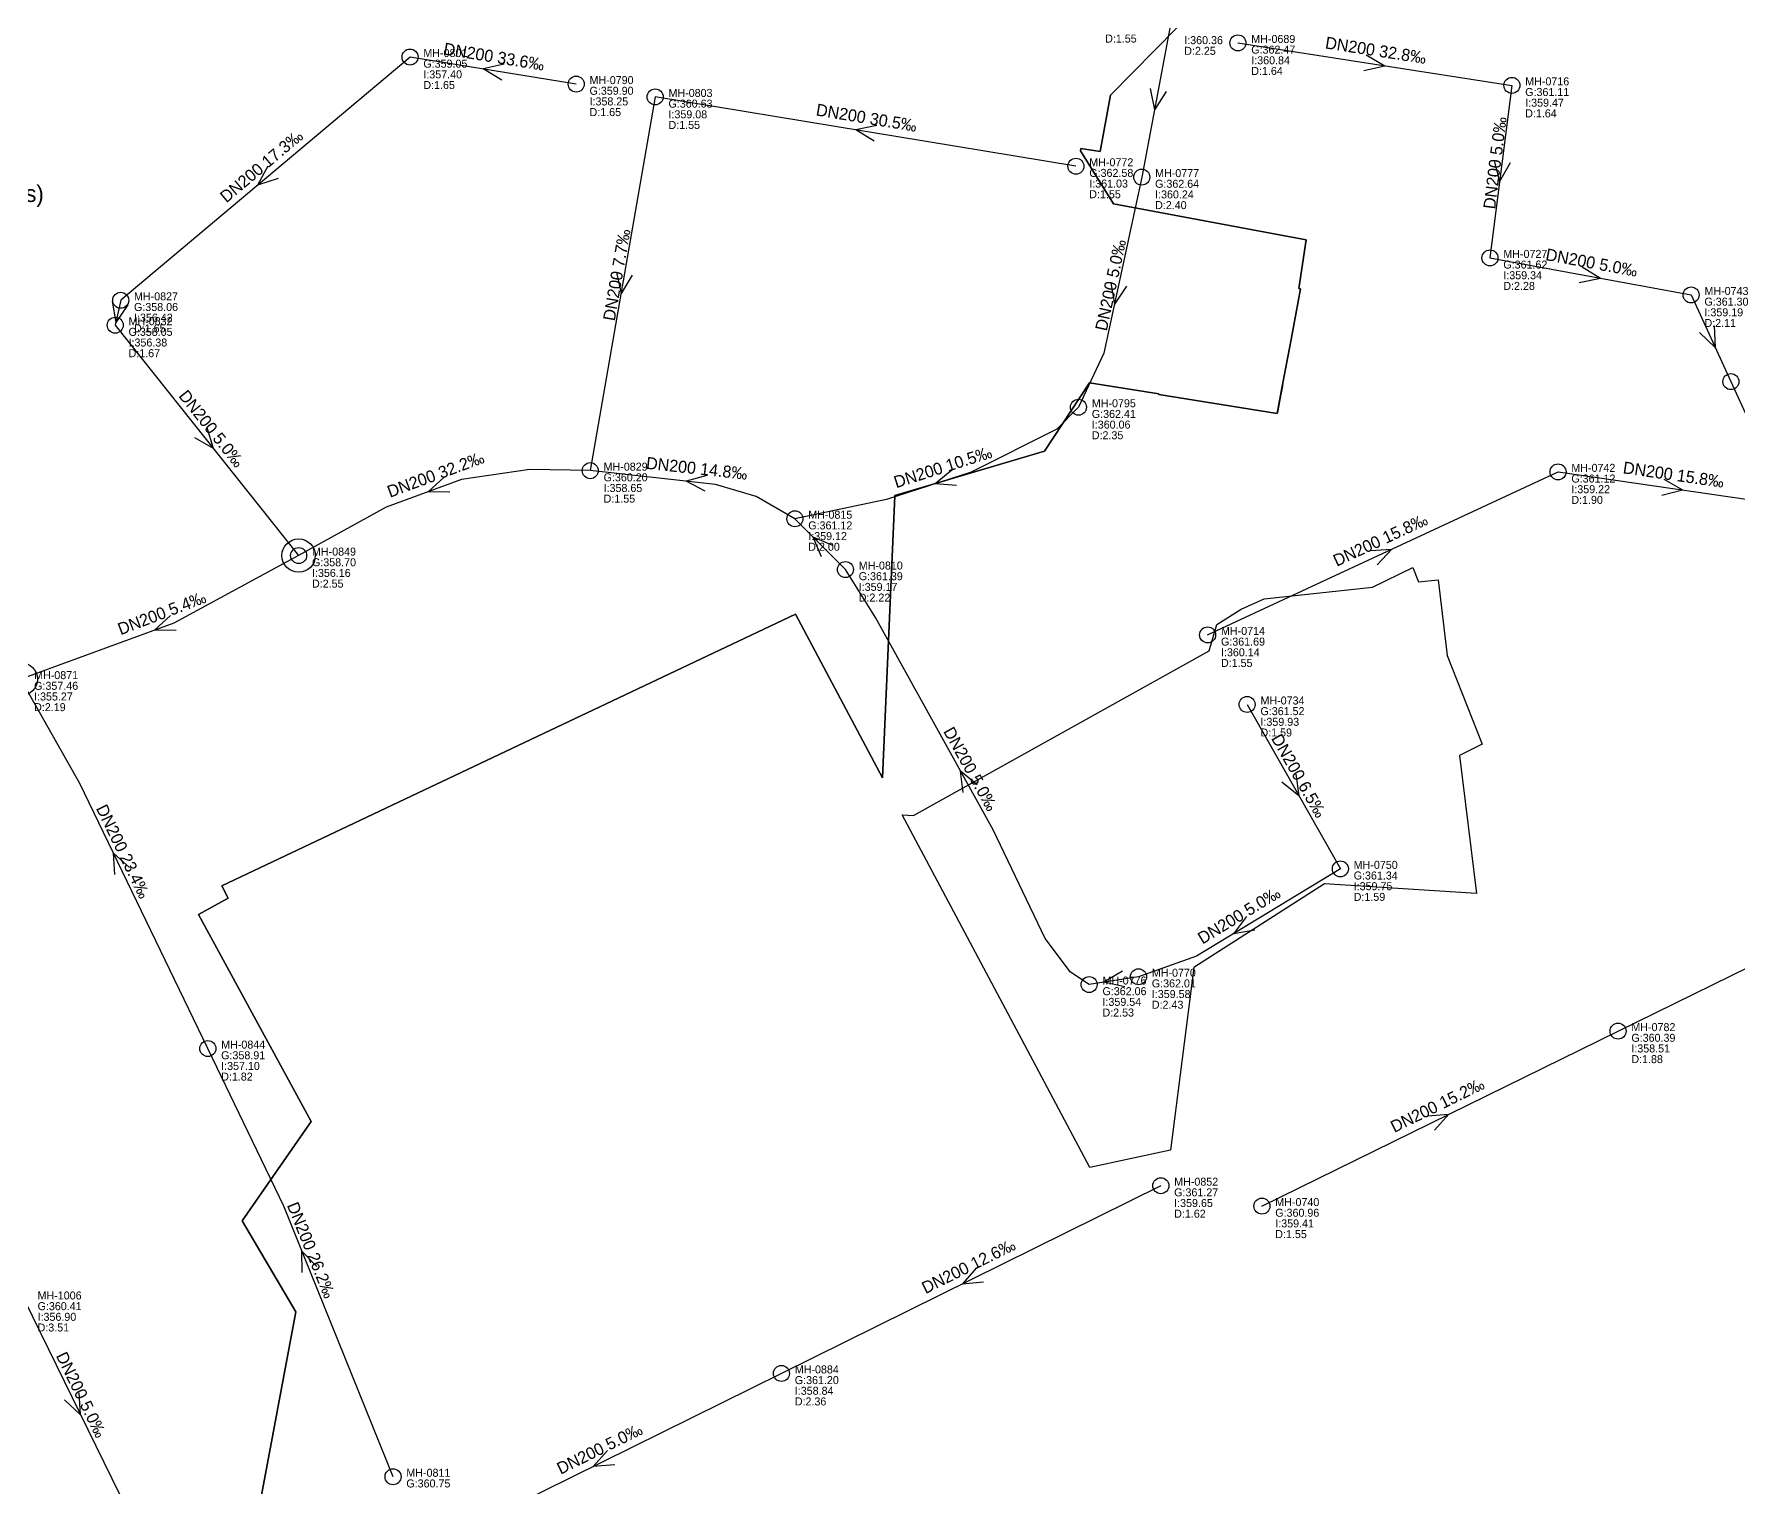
# Model space of a CAD drawing. Header units: metres. Extents: x 449148 to 451990, y 2566737 to 2570847.
# Drawn here: x 450398.3 to 450654, y 2568289.6 to 2568507.6 of the extents above; entities that cross this region are included whole.
import ezdxf
from ezdxf.enums import TextEntityAlignment as Align

# ---------------------------------------------------------------- set-up
doc = ezdxf.new("R2010")
doc.units = ezdxf.units.M
for name, color, linetype in [('SEW-CATCHMENT', 4, 'Continuous'), ('SEW-DROP', 6, 'Continuous'), ('SEW-JOIN', 6, 'Continuous'), ('SEW-LABEL', 2, 'Continuous'), ('SEW-MH', 7, 'Continuous'), ('SEW-MH-LABEL', 8, 'Continuous'), ('SEW-PIPE-DN200', 3, 'Continuous')]:
    doc.layers.add(name, color=color, linetype=linetype)

msp = doc.modelspace()

# ---------------------------------------------------------------- linework, layer by layer
at = {"layer": 'SEW-CATCHMENT'}
for points in [[(450429.31, 2568271.97), (450437.58, 2568316.01), (450429.53, 2568329.66), (450439.88, 2568344.57), (450422.96, 2568375.59), (450427.39, 2568378.04), (450426.45, 2568379.88), (450512.48, 2568420.64), (450512.48, 2568420.64), (450525.53, 2568396.1), (450527.36, 2568438.39), (450527.4, 2568438.43), (450549.83, 2568445.08), (450556.56, 2568455.35), (450566.98, 2568453.67), (450566.97, 2568453.58), (450584.72, 2568450.72), (450585.58, 2568455.34), (450586.79, 2568461.84), (450586.79, 2568461.84), (450588.2, 2568469.44), (450587.95, 2568469.47), (450589.06, 2568476.78), (450560.17, 2568482.19), (450555.2, 2568490.16), (450555.25, 2568490.49), (450558.19, 2568490.02), (450559.7, 2568498.48), (450569.68, 2568508.59)], [(450569.68, 2568508.59), (450559.7, 2568498.48), (450558.19, 2568490.02), (450555.25, 2568490.49), (450555.2, 2568490.16), (450560.17, 2568482.19), (450589.06, 2568476.78), (450587.95, 2568469.47), (450588.2, 2568469.44), (450586.79, 2568461.84), (450585.58, 2568455.34), (450585.49, 2568454.82), (450585.26, 2568453.6), (450584.76, 2568450.91), (450584.72, 2568450.72), (450566.97, 2568453.58), (450566.98, 2568453.67), (450556.56, 2568455.35), (450549.83, 2568445.08), (450527.4, 2568438.43), (450527.36, 2568438.39), (450525.53, 2568396.1), (450512.48, 2568420.64), (450426.45, 2568379.88), (450427.39, 2568378.04), (450422.96, 2568375.59), (450439.88, 2568344.57), (450429.53, 2568329.66), (450437.58, 2568316.01), (450429.31, 2568271.97)]]:
    msp.add_lwpolyline(points, dxfattribs=at)
msp.add_lwpolyline([(450615.44, 2568401.16), (450612.06, 2568399.44), (450614.59, 2568378.74), (450591.79, 2568380.18), (450572.22, 2568367.67), (450568.72, 2568340.26), (450556.6, 2568337.66), (450546.01, 2568357.59), (450528.48, 2568390.55), (450530.19, 2568390.45), (450574.51, 2568415.13), (450575.66, 2568419.12), (450579.32, 2568421.41), (450582.77, 2568422.94), (450599.02, 2568424.72), (450605.05, 2568427.63), (450605.89, 2568425.48), (450608.84, 2568425.8), (450610.23, 2568414.43), (450615.44, 2568401.16)], close=True, dxfattribs=at)
at = {"layer": 'SEW-DROP'}
for centre in [(450437.98, 2568429.43), (450396.31, 2568410.9)]:
    msp.add_circle(centre, 2.5, dxfattribs=at)
at = {"layer": 'SEW-LABEL'}
for p, q in [((450468.81, 2568503.12), (450465.66, 2568502.42)), ((450597.7, 2568502.19), (450600.85, 2568502.91)), ((450598.07, 2568504.56), (450600.85, 2568502.91)), ((450468.43, 2568500.75), (450465.66, 2568502.42)), ((450565.69, 2568499.47), (450566.31, 2568496.3)), ((450568.05, 2568499.02), (450566.31, 2568496.3)), ((450524.67, 2568493.96), (450521.51, 2568493.27)), ((450524.28, 2568491.59), (450521.51, 2568493.27)), ((450433.36, 2568487.85), (450431.83, 2568485)), ((450617.27, 2568488.66), (450618.08, 2568485.53)), ((450619.65, 2568488.36), (450618.08, 2568485.53)), ((450434.9, 2568486.01), (450431.83, 2568485)), ((450485.65, 2568471.88), (450486.32, 2568468.72)), ((450630.45, 2568472.75), (450633.19, 2568471.03)), ((450488.01, 2568471.47), (450486.32, 2568468.72)), ((450559.76, 2568470.34), (450560.31, 2568467.15)), ((450562.11, 2568469.83), (450560.31, 2568467.15)), ((450630.02, 2568470.39), (450633.19, 2568471.03)), ((450410.03, 2568467.58), (450410.55, 2568464.39)), ((450412.37, 2568467.06), (450410.55, 2568464.39)), ((450648.06, 2568462.88), (450650.4, 2568460.66)), ((450650.24, 2568463.88), (450650.4, 2568460.66)), ((450422.35, 2568447.14), (450425.16, 2568445.54)), ((450424.23, 2568448.63), (450425.16, 2568445.54)), ((450459.81, 2568441.19), (450457.42, 2568439.02)), ((450499.21, 2568441.46), (450496.1, 2568440.6)), ((450535.91, 2568442.25), (450533.42, 2568440.19)), ((450460.65, 2568438.94), (450457.42, 2568439.02)), ((450498.95, 2568439.08), (450496.1, 2568440.6)), ((450536.64, 2568439.96), (450533.42, 2568440.19)), ((450642.38, 2568438.52), (450645.52, 2568439.28)), ((450642.72, 2568440.9), (450645.52, 2568439.28)), ((450516.39, 2568429.24), (450515.13, 2568432.21)), ((450518.09, 2568430.93), (450515.13, 2568432.21)), ((450598.69, 2568430.22), (450601.92, 2568430.39)), ((450599.7, 2568428.04), (450601.92, 2568430.39)), ((450418.75, 2568420.43), (450416.38, 2568418.23)), ((450419.61, 2568418.18), (450416.38, 2568418.23)), ((450537.64, 2568393.91), (450537.24, 2568397.11)), ((450539.74, 2568395.07), (450537.24, 2568397.11)), ((450585.42, 2568395.49), (450587.94, 2568393.47)), ((450587.5, 2568396.67), (450587.94, 2568393.47)), ((450410.43, 2568381.6), (450410.21, 2568384.82)), ((450412.6, 2568382.64), (450410.21, 2568384.82)), ((450580.12, 2568375.3), (450578.18, 2568372.72)), ((450581.37, 2568373.25), (450578.18, 2568372.72)), ((450561.51, 2568367.1), (450558.74, 2568365.45)), ((450561.89, 2568364.73), (450558.74, 2568365.45)), ((450607.26, 2568345.41), (450610.48, 2568345.65)), ((450608.31, 2568343.25), (450610.48, 2568345.65)), ((450438.49, 2568321.9), (450438.48, 2568325.13)), ((450440.71, 2568322.79), (450438.48, 2568325.13)), ((450539.64, 2568322.59), (450537.48, 2568320.18)), ((450540.7, 2568320.44), (450537.48, 2568320.18)), ((450405.01, 2568303.85), (450405.24, 2568300.63)), ((450402.85, 2568302.8), (450405.24, 2568300.63)), ((450484.31, 2568295.2), (450482.15, 2568292.79)), ((450485.38, 2568293.05), (450482.15, 2568292.79))]:
    msp.add_line(p, q, dxfattribs=at)
at = {"layer": 'SEW-MH'}
for centre in [(450454.68, 2568504.21), (450578.83, 2568506.32), (450479.6, 2568500.15), (450619.91, 2568499.96), (450491.44, 2568498.22), (450554.54, 2568487.83), (450564.41, 2568486.2), (450616.63, 2568474.08), (450646.79, 2568468.52), (450411.29, 2568467.72), (450410.47, 2568463.99), (450652.75, 2568455.52), (450554.92, 2568451.68), (450481.71, 2568442.17), (450626.83, 2568441.99), (450512.4, 2568434.96), (450437.98, 2568429.43), (450519.97, 2568427.34), (450574.29, 2568417.53), (450580.21, 2568407.1), (450594.19, 2568382.45), (450563.92, 2568366.27), (450556.52, 2568365.1), (450635.83, 2568358.11), (450424.36, 2568355.49), (450567.27, 2568334.93), (450582.43, 2568331.87), (450510.38, 2568306.77), (450452.13, 2568291.27)]:
    msp.add_circle(centre, 1.2, dxfattribs=at)
at = {"layer": 'SEW-PIPE-DN200'}
for points in [[(450568.78, 2568509.34), (450564.41, 2568486.2)], [(450578.83, 2568506.32), (450619.91, 2568499.96)], [(450454.68, 2568504.21), (450454.68, 2568504.21), (450411.29, 2568467.72)], [(450479.6, 2568500.15), (450454.68, 2568504.21)], [(450619.91, 2568499.96), (450616.63, 2568474.08)], [(450491.44, 2568498.22), (450481.71, 2568442.17)], [(450554.54, 2568487.83), (450491.44, 2568498.22)], [(450564.41, 2568486.2), (450558.72, 2568459.78), (450554.92, 2568451.68)], [(450616.63, 2568474.08), (450646.79, 2568468.52)], [(450411.29, 2568467.72), (450410.47, 2568463.99), (450410.47, 2568463.99)], [(450646.79, 2568468.52), (450652.75, 2568455.52)], [(450410.47, 2568463.99), (450437.98, 2568429.43)], [(450652.75, 2568455.52), (450661.24, 2568437)], [(450554.92, 2568451.68), (450551.66, 2568448.37), (450538.85, 2568441.93), (450526.11, 2568437.86), (450512.4, 2568434.96)], [(450481.71, 2568442.17), (450472.66, 2568442.34), (450462.38, 2568440.87), (450451.11, 2568436.68), (450437.98, 2568429.43)], [(450512.4, 2568434.96), (450506.61, 2568438.29), (450500.48, 2568440.12), (450481.71, 2568442.17)], [(450574.29, 2568417.53), (450626.83, 2568441.99)], [(450626.83, 2568441.99), (450626.83, 2568441.99), (450661.24, 2568437)], [(450519.97, 2568427.34), (450519.97, 2568427.34), (450512.4, 2568434.96)], [(450437.98, 2568429.43), (450419.28, 2568419.32), (450396.31, 2568410.9)], [(450556.52, 2568365.1), (450553.71, 2568366.97), (450549.94, 2568372), (450542.12, 2568388.28), (450524.5, 2568420.15), (450519.97, 2568427.34)], [(450424.36, 2568355.49), (450405.17, 2568395.26), (450396.31, 2568410.9)], [(450580.21, 2568407.1), (450594.19, 2568382.45)], [(450594.19, 2568382.45), (450572.64, 2568369.35), (450563.92, 2568366.27)], [(450635.83, 2568358.11), (450689.68, 2568384.57)], [(450563.92, 2568366.27), (450556.52, 2568365.1), (450556.52, 2568365.1)], [(450582.43, 2568331.87), (450635.83, 2568358.11)], [(450452.13, 2568291.27), (450435.76, 2568331.87), (450424.36, 2568355.49)], [(450567.27, 2568334.93), (450510.38, 2568306.77)], [(450396.83, 2568317.86), (450412.34, 2568286.09)], [(450510.38, 2568306.77), (450456.61, 2568280.15)]]:
    msp.add_lwpolyline(points, dxfattribs=at)

# ---------------------------------------------------------------- texts
at = {"layer": 'SEW-JOIN'}
msp.add_text('DUAL CARRIAGEWAY CROSSING (underpass)', height=2.5, dxfattribs=at).set_placement((450327.31, 2568482.47))
at = {"layer": 'SEW-LABEL'}
for s, rotation, p in [('DN200 33.6‰', 350.7419, (450467.14, 2568503.38)), ('DN200 32.8‰', -8.8032, (450599.37, 2568504.34)), ('DN200 30.5‰', 350.6511, (450522.99, 2568494.22)), ('DN200 5.0‰', 82.7877, (450618.27, 2568488.22)), ('DN200 17.3‰', 40.0622, (450432.98, 2568487.16)), ('DN200 7.7‰', 80.1453, (450486.57, 2568471.39)), ('DN200 5.0‰', 77.8549, (450560.62, 2568469.82)), ('DN200 5.0‰', -10.4376, (450631.71, 2568472.5)), ('DN200 5.0‰', -51.4686, (450424.22, 2568447.91)), ('DN200 32.2‰', 20.3542, (450458.83, 2568440.75)), ('DN200 14.8‰', 353.7499, (450497.59, 2568441.63)), ('DN200 10.5‰', 17.6963, (450534.85, 2568441.85)), ('DN200 15.8‰', -8.2425, (450644.03, 2568440.69)), ('DN200 15.8‰', 24.9598, (450600.56, 2568430.96)), ('DN200 5.4‰', 20.9642, (450417.78, 2568419.97)), ('DN200 5.0‰', 298.9433, (450537.96, 2568397)), ('DN200 6.5‰', -60.432, (450587.2, 2568395.97)), ('DN200 23.4‰', 295.756, (450410.86, 2568384.67)), ('DN200 5.0‰', 31.2958, (450579.46, 2568374.7)), ('DN200 15.2‰', 26.1685, (450609.13, 2568346.19)), ('DN200 26.2‰', 291.9587, (450439.04, 2568324.94)), ('DN200 12.6‰', 26.3384, (450538.83, 2568322.05)), ('DN200 5.0‰', -63.9733, (450404.59, 2568303.18)), ('DN200 5.0‰', 26.3384, (450483.5, 2568294.66))]:
    msp.add_text(s, height=1.8, rotation=rotation, dxfattribs=at).set_placement(p, align=Align.CENTER)
at = {"layer": 'SEW-MH-LABEL'}
for s, p in [('D:1.55', (450558.92, 2568506.38)), ('MH-0689', (450580.83, 2568506.32)), ('MH-0801', (450456.68, 2568504.21)), ('D:2.25', (450570.78, 2568504.54)), ('I:360.36', (450570.78, 2568506.14)), ('G:362.47', (450580.83, 2568504.72)), ('G:359.05', (450456.68, 2568502.61)), ('D:1.64', (450580.83, 2568501.52)), ('I:360.84', (450580.83, 2568503.12)), ('D:1.65', (450456.68, 2568499.41)), ('I:357.40', (450456.68, 2568501.01)), ('MH-0790', (450481.6, 2568500.15)), ('MH-0716', (450621.91, 2568499.96)), ('G:359.90', (450481.6, 2568498.55)), ('I:358.25', (450481.6, 2568496.95)), ('G:360.63', (450493.44, 2568496.62)), ('MH-0803', (450493.44, 2568498.22)), ('G:361.11', (450621.91, 2568498.36)), ('I:359.47', (450621.91, 2568496.76)), ('D:1.65', (450481.6, 2568495.35)), ('I:359.08', (450493.44, 2568495.02)), ('D:1.64', (450621.91, 2568495.16)), ('D:1.55', (450493.44, 2568493.42)), ('G:362.58', (450556.54, 2568486.23)), ('MH-0772', (450556.54, 2568487.83)), ('MH-0777', (450566.41, 2568486.2)), ('I:361.03', (450556.54, 2568484.63)), ('G:362.64', (450566.41, 2568484.6)), ('D:1.55', (450556.54, 2568483.03)), ('D:2.40', (450566.41, 2568481.4)), ('I:360.24', (450566.41, 2568483)), ('MH-0727', (450618.63, 2568474.08)), ('G:361.62', (450618.63, 2568472.48)), ('I:359.34', (450618.63, 2568470.88)), ('D:2.28', (450618.63, 2568469.28)), ('MH-0743', (450648.79, 2568468.52)), ('G:358.06', (450413.29, 2568466.12)), ('MH-0827', (450413.29, 2568467.72)), ('G:361.30', (450648.79, 2568466.92)), ('MH-0832', (450412.47, 2568463.99)), ('D:1.65', (450413.29, 2568462.92)), ('I:356.42', (450413.29, 2568464.52)), ('D:2.11', (450648.79, 2568463.72)), ('I:359.19', (450648.79, 2568465.32)), ('G:358.05', (450412.47, 2568462.39)), ('I:356.38', (450412.47, 2568460.79)), ('D:1.67', (450412.47, 2568459.19)), ('G:362.41', (450556.92, 2568450.08)), ('MH-0795', (450556.92, 2568451.68)), ('I:360.06', (450556.92, 2568448.48)), ('D:2.35', (450556.92, 2568446.88)), ('G:360.20', (450483.71, 2568440.57)), ('MH-0829', (450483.71, 2568442.17)), ('G:361.12', (450628.83, 2568440.39)), ('MH-0742', (450628.83, 2568441.99)), ('D:1.55', (450483.71, 2568437.37)), ('I:358.65', (450483.71, 2568438.97)), ('I:359.22', (450628.83, 2568438.79)), ('MH-0815', (450514.4, 2568434.96)), ('D:1.90', (450628.83, 2568437.19)), ('G:361.12', (450514.4, 2568433.36)), ('D:2.00', (450514.4, 2568430.16)), ('I:359.12', (450514.4, 2568431.76)), ('G:358.70', (450439.98, 2568427.83)), ('MH-0849', (450439.98, 2568429.43)), ('MH-0810', (450521.97, 2568427.34)), ('D:2.55', (450439.98, 2568424.63)), ('I:356.16', (450439.98, 2568426.23)), ('G:361.39', (450521.97, 2568425.74)), ('D:2.22', (450521.97, 2568422.54)), ('I:359.17', (450521.97, 2568424.14)), ('MH-0714', (450576.29, 2568417.53)), ('G:361.69', (450576.29, 2568415.93)), ('I:360.14', (450576.29, 2568414.33)), ('D:1.55', (450576.29, 2568412.73)), ('G:357.46', (450398.31, 2568409.3)), ('MH-0871', (450398.31, 2568410.9)), ('I:355.27', (450398.31, 2568407.7)), ('MH-0734', (450582.21, 2568407.1)), ('D:2.19', (450398.31, 2568406.1)), ('G:361.52', (450582.21, 2568405.5)), ('D:1.59', (450582.21, 2568402.3)), ('I:359.93', (450582.21, 2568403.9)), ('MH-0750', (450596.19, 2568382.45)), ('G:361.34', (450596.19, 2568380.85)), ('I:359.75', (450596.19, 2568379.25)), ('D:1.59', (450596.19, 2568377.65)), ('MH-0770', (450565.92, 2568366.27)), ('G:362.06', (450558.52, 2568363.5)), ('MH-0776', (450558.52, 2568365.1)), ('G:362.01', (450565.92, 2568364.67)), ('I:359.54', (450558.52, 2568361.9)), ('D:2.43', (450565.92, 2568361.47)), ('I:359.58', (450565.92, 2568363.07)), ('D:2.53', (450558.52, 2568360.3)), ('MH-0782', (450637.83, 2568358.11)), ('MH-0844', (450426.36, 2568355.49)), ('G:360.39', (450637.83, 2568356.51)), ('G:358.91', (450426.36, 2568353.89)), ('D:1.88', (450637.83, 2568353.31)), ('I:358.51', (450637.83, 2568354.91)), ('D:1.82', (450426.36, 2568350.69)), ('I:357.10', (450426.36, 2568352.29)), ('G:361.27', (450569.27, 2568333.33)), ('MH-0852', (450569.27, 2568334.93)), ('D:1.62', (450569.27, 2568330.13)), ('I:359.65', (450569.27, 2568331.73)), ('G:360.96', (450584.43, 2568330.27)), ('MH-0740', (450584.43, 2568331.87)), ('I:359.41', (450584.43, 2568328.67)), ('D:1.55', (450584.43, 2568327.07)), ('MH-1006', (450398.83, 2568317.86)), ('G:360.41', (450398.83, 2568316.26)), ('I:356.90', (450398.83, 2568314.66)), ('D:3.51', (450398.83, 2568313.06)), ('G:361.20', (450512.38, 2568305.17)), ('MH-0884', (450512.38, 2568306.77)), ('D:2.36', (450512.38, 2568301.97)), ('I:358.84', (450512.38, 2568303.57)), ('G:360.75', (450454.13, 2568289.67)), ('MH-0811', (450454.13, 2568291.27))]:
    msp.add_text(s, height=1.2, dxfattribs=at).set_placement(p)

doc.saveas('drawing.dxf')
